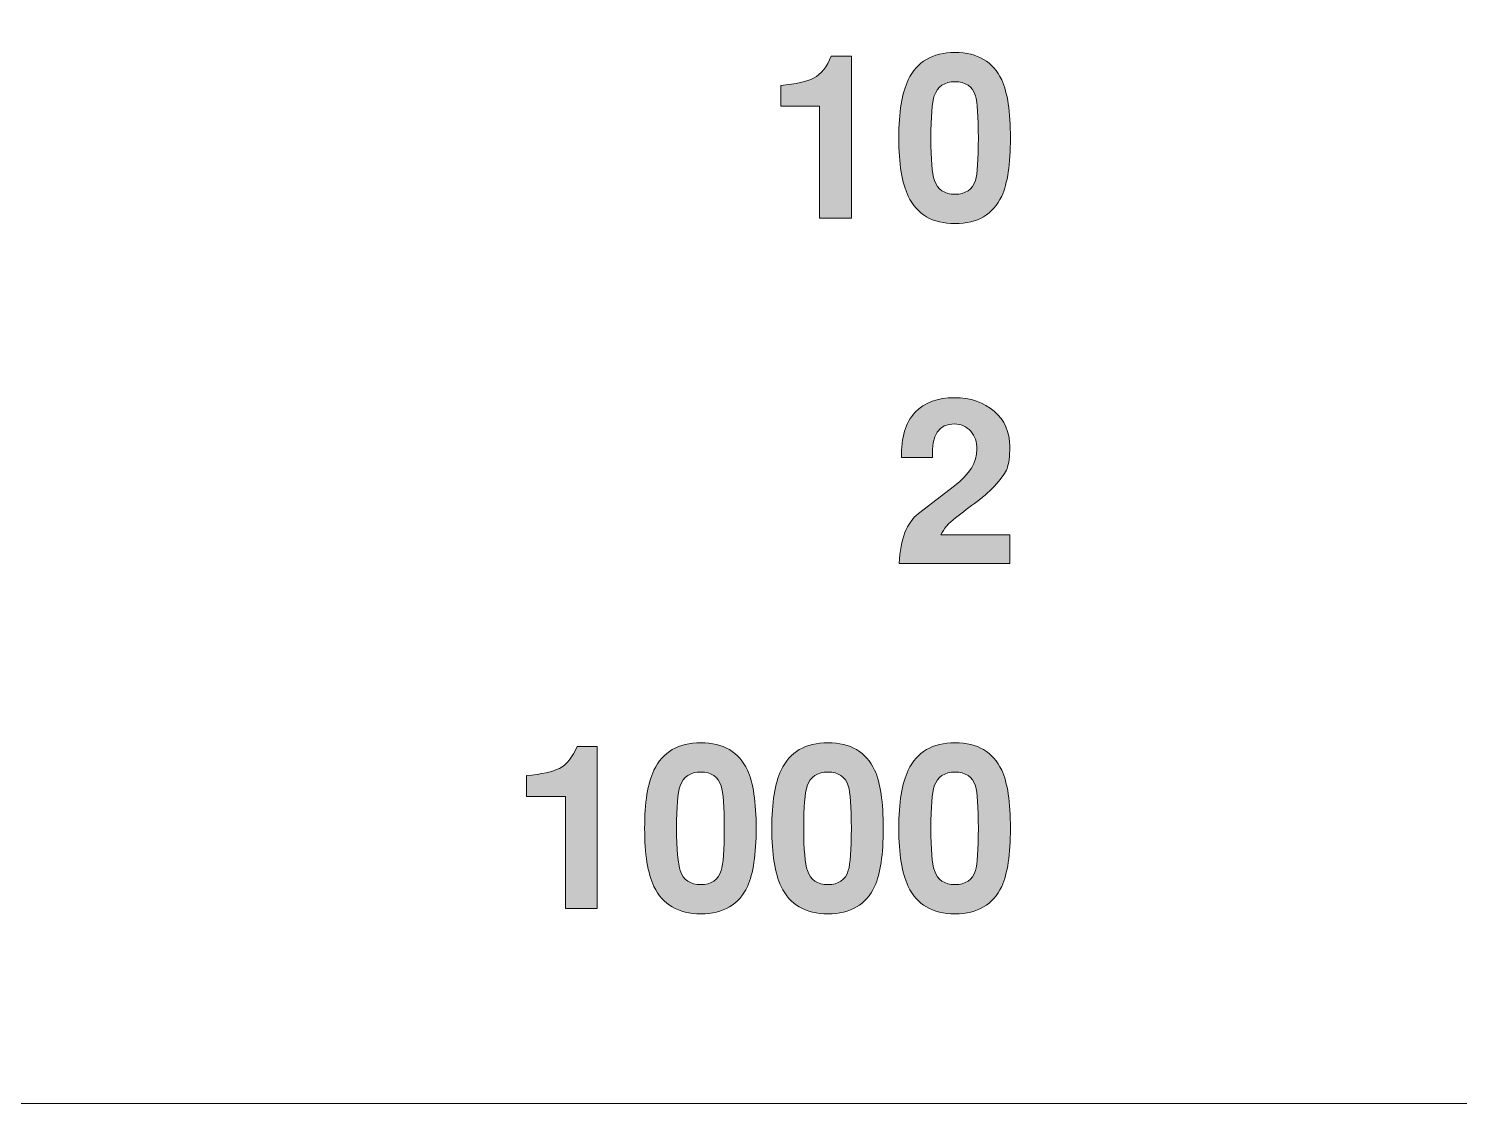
# Model space of a CAD drawing. Header units: inches. Extents: x 0.97 to 4.81, y -5.05 to -0.68.
# Drawn here: x 2.013 to 3.056, y -2.791 to -2.008 of the extents above; entities that cross this region are included whole.
import ezdxf

# ---------------------------------------------------------------- set-up
doc = ezdxf.new("R2010")
doc.units = ezdxf.units.IN
doc.header["$MEASUREMENT"] = 0
doc.layers.add('Layer 1', color=7, linetype='Continuous')

# ---------------------------------------------------------------- blocks, each defined once
blk = doc.blocks.new('block 3')
at = {"layer": 'Layer 1', "color": 7, "lineweight": 5, "true_color": 0xffffff}
blk.add_lwpolyline([(3.5495, -0.6803), (0.9695, -0.6803), (0.9695, -2.7914), (3.5495, -2.7914)], dxfattribs=at)
blk = doc.blocks.new('block 2')
at = {"layer": 'Layer 1'}
blk.add_blockref('block 3', (0, 0), dxfattribs=at)
blk = doc.blocks.new('block 20')
at = {"layer": 'Layer 1', "true_color": 0xed1f24}
h = blk.add_hatch(color=240, dxfattribs=at)
h.dxf.hatch_style = 2
edge = h.paths.add_edge_path()
edge.add_spline(control_points=[(2.6126, -2.1462), (2.6126, -2.1462), (2.5893, -2.1462), (2.5893, -2.1462), (2.5893, -2.1462), (2.5893, -2.0646), (2.5893, -2.0646), (2.5893, -2.0646), (2.561, -2.0646), (2.561, -2.0646), (2.561, -2.0646), (2.561, -2.0494), (2.561, -2.0494), (2.5722, -2.0483), (2.5802, -2.0465), (2.585, -2.0441), (2.5905, -2.0411), (2.5948, -2.0357), (2.5978, -2.0281), (2.5978, -2.0281), (2.6126, -2.0281), (2.6126, -2.0281), (2.6126, -2.0281), (2.6126, -2.1462), (2.6126, -2.1462)], knot_values=[0, 0, 0, 0, 1, 1, 1, 2, 2, 2, 3, 3, 3, 4, 4, 4, 5, 5, 5, 6, 6, 6, 7, 7, 7, 8, 8, 8, 8], degree=3, periodic=1)
h = blk.add_hatch(color=240, dxfattribs=at)
h.dxf.hatch_style = 2
edge = h.paths.add_edge_path()
edge.add_spline(control_points=[(2.7285, -2.0877), (2.7285, -2.1067), (2.7264, -2.1208), (2.7221, -2.1301), (2.7159, -2.1434), (2.7046, -2.1501), (2.6881, -2.1501), (2.6717, -2.1501), (2.6603, -2.1434), (2.654, -2.1301), (2.6494, -2.1206), (2.6471, -2.1065), (2.6471, -2.0877), (2.6471, -2.0689), (2.6494, -2.0548), (2.654, -2.0454), (2.6603, -2.0321), (2.6717, -2.0254), (2.6881, -2.0254), (2.7046, -2.0254), (2.7159, -2.0321), (2.7221, -2.0454), (2.7264, -2.0546), (2.7285, -2.0687), (2.7285, -2.0877)], knot_values=[0, 0, 0, 0, 1, 1, 1, 2, 2, 2, 3, 3, 3, 4, 4, 4, 5, 5, 5, 6, 6, 6, 7, 7, 7, 8, 8, 8, 8], degree=3, periodic=1)
edge = h.paths.add_edge_path()
edge.add_spline(control_points=[(2.7051, -2.0877), (2.7051, -2.0719), (2.7044, -2.0617), (2.703, -2.0569), (2.7007, -2.0501), (2.6958, -2.0467), (2.6881, -2.0467), (2.6804, -2.0467), (2.6753, -2.0501), (2.673, -2.0569), (2.6713, -2.0619), (2.6705, -2.0722), (2.6705, -2.0877), (2.6705, -2.1033), (2.6714, -2.1136), (2.6731, -2.1186), (2.6754, -2.1253), (2.6804, -2.1287), (2.6881, -2.1287), (2.6958, -2.1287), (2.7007, -2.1253), (2.703, -2.1186), (2.7044, -2.1138), (2.7051, -2.1035), (2.7051, -2.0877)], knot_values=[0, 0, 0, 0, 1, 1, 1, 2, 2, 2, 3, 3, 3, 4, 4, 4, 5, 5, 5, 6, 6, 6, 7, 7, 7, 8, 8, 8, 8], degree=3, periodic=1)
at = {"layer": 'Layer 1', "lineweight": 0}
for points in [[(2.6126, -2.1462), (2.6126, -2.1462), (2.5893, -2.1462), (2.5893, -2.1462), (2.5893, -2.1462), (2.5893, -2.0646), (2.5893, -2.0646), (2.5893, -2.0646), (2.561, -2.0646), (2.561, -2.0646), (2.561, -2.0646), (2.561, -2.0494), (2.561, -2.0494), (2.5722, -2.0483), (2.5802, -2.0465), (2.585, -2.0441), (2.5905, -2.0411), (2.5948, -2.0357), (2.5978, -2.0281), (2.5978, -2.0281), (2.6126, -2.0281), (2.6126, -2.0281), (2.6126, -2.0281), (2.6126, -2.1462), (2.6126, -2.1462)], [(2.7285, -2.0877), (2.7285, -2.1067), (2.7264, -2.1208), (2.7221, -2.1301), (2.7159, -2.1434), (2.7046, -2.1501), (2.6881, -2.1501), (2.6717, -2.1501), (2.6603, -2.1434), (2.654, -2.1301), (2.6494, -2.1206), (2.6471, -2.1065), (2.6471, -2.0877), (2.6471, -2.0689), (2.6494, -2.0548), (2.654, -2.0454), (2.6603, -2.0321), (2.6717, -2.0254), (2.6881, -2.0254), (2.7046, -2.0254), (2.7159, -2.0321), (2.7221, -2.0454), (2.7264, -2.0546), (2.7285, -2.0687), (2.7285, -2.0877)], [(2.7051, -2.0877), (2.7051, -2.0719), (2.7044, -2.0617), (2.703, -2.0569), (2.7007, -2.0501), (2.6958, -2.0467), (2.6881, -2.0467), (2.6804, -2.0467), (2.6753, -2.0501), (2.673, -2.0569), (2.6713, -2.0619), (2.6705, -2.0722), (2.6705, -2.0877), (2.6705, -2.1033), (2.6714, -2.1136), (2.6731, -2.1186), (2.6754, -2.1253), (2.6804, -2.1287), (2.6881, -2.1287), (2.6958, -2.1287), (2.7007, -2.1253), (2.703, -2.1186), (2.7044, -2.1138), (2.7051, -2.1035), (2.7051, -2.0877)]]:
    blk.add_open_spline(points, degree=3, knots=[0, 0, 0, 0, 1, 1, 1, 2, 2, 2, 3, 3, 3, 4, 4, 4, 5, 5, 5, 6, 6, 6, 7, 7, 7, 8, 8, 8, 8], dxfattribs=at)
blk = doc.blocks.new('block 22')
at = {"layer": 'Layer 1', "true_color": 0xed1f24}
h = blk.add_hatch(color=240, dxfattribs=at)
h.dxf.hatch_style = 2
edge = h.paths.add_edge_path()
edge.add_spline(control_points=[(2.728, -2.3125), (2.728, -2.3198), (2.7273, -2.3252), (2.726, -2.3288), (2.7249, -2.3316), (2.7223, -2.3352), (2.7183, -2.3398), (2.7143, -2.3443), (2.7096, -2.3486), (2.7042, -2.3526), (2.6988, -2.3566), (2.6936, -2.3606), (2.6885, -2.3645), (2.6833, -2.3685), (2.6798, -2.3726), (2.6778, -2.377), (2.6778, -2.377), (2.728, -2.377), (2.728, -2.377), (2.728, -2.377), (2.728, -2.3978), (2.728, -2.3978), (2.728, -2.3978), (2.6473, -2.3978), (2.6473, -2.3978), (2.6483, -2.38), (2.653, -2.3679), (2.6614, -2.3615), (2.6614, -2.3615), (2.6877, -2.3413), (2.6877, -2.3413), (2.6986, -2.3328), (2.7041, -2.324), (2.7041, -2.3146), (2.7041, -2.3093), (2.7026, -2.3049), (2.6995, -2.3014), (2.6964, -2.2979), (2.6924, -2.2961), (2.6877, -2.2961), (2.6763, -2.2961), (2.6709, -2.3042), (2.6716, -2.3205), (2.6716, -2.3205), (2.6491, -2.3205), (2.6491, -2.3205), (2.6487, -2.3061), (2.652, -2.2952), (2.6591, -2.2876), (2.6659, -2.2805), (2.6754, -2.277), (2.6875, -2.277), (2.6995, -2.277), (2.7092, -2.2803), (2.7167, -2.2869), (2.7242, -2.2935), (2.728, -2.302), (2.728, -2.3125)], knot_values=[0, 0, 0, 0, 1, 1, 1, 2, 2, 2, 3, 3, 3, 4, 4, 4, 5, 5, 5, 6, 6, 6, 7, 7, 7, 8, 8, 8, 9, 9, 9, 10, 10, 10, 11, 11, 11, 12, 12, 12, 13, 13, 13, 14, 14, 14, 15, 15, 15, 16, 16, 16, 17, 17, 17, 18, 18, 18, 19, 19, 19, 19], degree=3, periodic=1)
at = {"layer": 'Layer 1', "lineweight": 0}
blk.add_open_spline([(2.728, -2.3125), (2.728, -2.3198), (2.7273, -2.3252), (2.726, -2.3288), (2.7249, -2.3316), (2.7223, -2.3352), (2.7183, -2.3398), (2.7143, -2.3443), (2.7096, -2.3486), (2.7042, -2.3526), (2.6988, -2.3566), (2.6936, -2.3606), (2.6885, -2.3645), (2.6833, -2.3685), (2.6798, -2.3726), (2.6778, -2.377), (2.6778, -2.377), (2.728, -2.377), (2.728, -2.377), (2.728, -2.377), (2.728, -2.3978), (2.728, -2.3978), (2.728, -2.3978), (2.6473, -2.3978), (2.6473, -2.3978), (2.6483, -2.38), (2.653, -2.3679), (2.6614, -2.3615), (2.6614, -2.3615), (2.6877, -2.3413), (2.6877, -2.3413), (2.6986, -2.3328), (2.7041, -2.324), (2.7041, -2.3146), (2.7041, -2.3093), (2.7026, -2.3049), (2.6995, -2.3014), (2.6964, -2.2979), (2.6924, -2.2961), (2.6877, -2.2961), (2.6763, -2.2961), (2.6709, -2.3042), (2.6716, -2.3205), (2.6716, -2.3205), (2.6491, -2.3205), (2.6491, -2.3205), (2.6487, -2.3061), (2.652, -2.2952), (2.6591, -2.2876), (2.6659, -2.2805), (2.6754, -2.277), (2.6875, -2.277), (2.6995, -2.277), (2.7092, -2.2803), (2.7167, -2.2869), (2.7242, -2.2935), (2.728, -2.302), (2.728, -2.3125)], degree=3, knots=[0, 0, 0, 0, 1, 1, 1, 2, 2, 2, 3, 3, 3, 4, 4, 4, 5, 5, 5, 6, 6, 6, 7, 7, 7, 8, 8, 8, 9, 9, 9, 10, 10, 10, 11, 11, 11, 12, 12, 12, 13, 13, 13, 14, 14, 14, 15, 15, 15, 16, 16, 16, 17, 17, 17, 18, 18, 18, 19, 19, 19, 19], dxfattribs=at)
blk = doc.blocks.new('block 24')
at = {"layer": 'Layer 1', "true_color": 0xed1f24}
h = blk.add_hatch(color=240, dxfattribs=at)
h.dxf.hatch_style = 2
edge = h.paths.add_edge_path()
edge.add_spline(control_points=[(2.4273, -2.6494), (2.4273, -2.6494), (2.404, -2.6494), (2.404, -2.6494), (2.404, -2.6494), (2.404, -2.5677), (2.404, -2.5677), (2.404, -2.5677), (2.3756, -2.5677), (2.3756, -2.5677), (2.3756, -2.5677), (2.3756, -2.5525), (2.3756, -2.5525), (2.3868, -2.5514), (2.3948, -2.5496), (2.3996, -2.5472), (2.4052, -2.5442), (2.4095, -2.5389), (2.4125, -2.5312), (2.4125, -2.5312), (2.4273, -2.5312), (2.4273, -2.5312), (2.4273, -2.5312), (2.4273, -2.6494), (2.4273, -2.6494)], knot_values=[0, 0, 0, 0, 1, 1, 1, 2, 2, 2, 3, 3, 3, 4, 4, 4, 5, 5, 5, 6, 6, 6, 7, 7, 7, 8, 8, 8, 8], degree=3, periodic=1)
h = blk.add_hatch(color=240, dxfattribs=at)
h.dxf.hatch_style = 2
edge = h.paths.add_edge_path()
edge.add_spline(control_points=[(2.5431, -2.5909), (2.5431, -2.6098), (2.541, -2.624), (2.5368, -2.6332), (2.5306, -2.6465), (2.5192, -2.6532), (2.5028, -2.6532), (2.4863, -2.6532), (2.475, -2.6465), (2.4686, -2.6332), (2.4641, -2.6237), (2.4618, -2.6096), (2.4618, -2.5909), (2.4618, -2.5721), (2.4641, -2.558), (2.4686, -2.5485), (2.475, -2.5352), (2.4863, -2.5285), (2.5028, -2.5285), (2.5192, -2.5285), (2.5306, -2.5352), (2.5368, -2.5485), (2.541, -2.5577), (2.5431, -2.5719), (2.5431, -2.5909)], knot_values=[0, 0, 0, 0, 1, 1, 1, 2, 2, 2, 3, 3, 3, 4, 4, 4, 5, 5, 5, 6, 6, 6, 7, 7, 7, 8, 8, 8, 8], degree=3, periodic=1)
edge = h.paths.add_edge_path()
edge.add_spline(control_points=[(2.5198, -2.5909), (2.5198, -2.5751), (2.5191, -2.5648), (2.5176, -2.56), (2.5154, -2.5532), (2.5105, -2.5499), (2.5028, -2.5499), (2.495, -2.5499), (2.49, -2.5532), (2.4876, -2.56), (2.486, -2.565), (2.4851, -2.5753), (2.4851, -2.5909), (2.4851, -2.6064), (2.486, -2.6167), (2.4878, -2.6217), (2.49, -2.6285), (2.495, -2.6319), (2.5028, -2.6319), (2.5105, -2.6319), (2.5154, -2.6285), (2.5176, -2.6217), (2.5191, -2.6169), (2.5198, -2.6066), (2.5198, -2.5909)], knot_values=[0, 0, 0, 0, 1, 1, 1, 2, 2, 2, 3, 3, 3, 4, 4, 4, 5, 5, 5, 6, 6, 6, 7, 7, 7, 8, 8, 8, 8], degree=3, periodic=1)
h = blk.add_hatch(color=240, dxfattribs=at)
h.dxf.hatch_style = 2
edge = h.paths.add_edge_path()
edge.add_spline(control_points=[(2.6358, -2.5909), (2.6358, -2.6098), (2.6337, -2.624), (2.6295, -2.6332), (2.6232, -2.6465), (2.6119, -2.6532), (2.5955, -2.6532), (2.579, -2.6532), (2.5676, -2.6465), (2.5613, -2.6332), (2.5567, -2.6237), (2.5545, -2.6096), (2.5545, -2.5909), (2.5545, -2.5721), (2.5567, -2.558), (2.5613, -2.5485), (2.5676, -2.5352), (2.579, -2.5285), (2.5955, -2.5285), (2.6119, -2.5285), (2.6232, -2.5352), (2.6295, -2.5485), (2.6337, -2.5577), (2.6358, -2.5719), (2.6358, -2.5909)], knot_values=[0, 0, 0, 0, 1, 1, 1, 2, 2, 2, 3, 3, 3, 4, 4, 4, 5, 5, 5, 6, 6, 6, 7, 7, 7, 8, 8, 8, 8], degree=3, periodic=1)
edge = h.paths.add_edge_path()
edge.add_spline(control_points=[(2.6125, -2.5909), (2.6125, -2.5751), (2.6117, -2.5648), (2.6103, -2.56), (2.6081, -2.5532), (2.6031, -2.5499), (2.5955, -2.5499), (2.5877, -2.5499), (2.5826, -2.5532), (2.5803, -2.56), (2.5786, -2.565), (2.5778, -2.5753), (2.5778, -2.5909), (2.5778, -2.6064), (2.5787, -2.6167), (2.5805, -2.6217), (2.5827, -2.6285), (2.5877, -2.6319), (2.5955, -2.6319), (2.6031, -2.6319), (2.6081, -2.6285), (2.6103, -2.6217), (2.6117, -2.6169), (2.6125, -2.6066), (2.6125, -2.5909)], knot_values=[0, 0, 0, 0, 1, 1, 1, 2, 2, 2, 3, 3, 3, 4, 4, 4, 5, 5, 5, 6, 6, 6, 7, 7, 7, 8, 8, 8, 8], degree=3, periodic=1)
h = blk.add_hatch(color=240, dxfattribs=at)
h.dxf.hatch_style = 2
edge = h.paths.add_edge_path()
edge.add_spline(control_points=[(2.7285, -2.5909), (2.7285, -2.6098), (2.7264, -2.624), (2.7221, -2.6332), (2.7159, -2.6465), (2.7046, -2.6532), (2.6881, -2.6532), (2.6717, -2.6532), (2.6603, -2.6465), (2.654, -2.6332), (2.6494, -2.6237), (2.6471, -2.6096), (2.6471, -2.5909), (2.6471, -2.5721), (2.6494, -2.558), (2.654, -2.5485), (2.6603, -2.5352), (2.6717, -2.5285), (2.6881, -2.5285), (2.7046, -2.5285), (2.7159, -2.5352), (2.7221, -2.5485), (2.7264, -2.5577), (2.7285, -2.5719), (2.7285, -2.5909)], knot_values=[0, 0, 0, 0, 1, 1, 1, 2, 2, 2, 3, 3, 3, 4, 4, 4, 5, 5, 5, 6, 6, 6, 7, 7, 7, 8, 8, 8, 8], degree=3, periodic=1)
edge = h.paths.add_edge_path()
edge.add_spline(control_points=[(2.7051, -2.5909), (2.7051, -2.5751), (2.7044, -2.5648), (2.703, -2.56), (2.7007, -2.5532), (2.6958, -2.5499), (2.6881, -2.5499), (2.6804, -2.5499), (2.6753, -2.5532), (2.673, -2.56), (2.6713, -2.565), (2.6705, -2.5753), (2.6705, -2.5909), (2.6705, -2.6064), (2.6714, -2.6167), (2.6731, -2.6217), (2.6754, -2.6285), (2.6804, -2.6319), (2.6881, -2.6319), (2.6958, -2.6319), (2.7007, -2.6285), (2.703, -2.6217), (2.7044, -2.6169), (2.7051, -2.6066), (2.7051, -2.5909)], knot_values=[0, 0, 0, 0, 1, 1, 1, 2, 2, 2, 3, 3, 3, 4, 4, 4, 5, 5, 5, 6, 6, 6, 7, 7, 7, 8, 8, 8, 8], degree=3, periodic=1)
at = {"layer": 'Layer 1', "lineweight": 0}
for points in [[(2.4273, -2.6494), (2.4273, -2.6494), (2.404, -2.6494), (2.404, -2.6494), (2.404, -2.6494), (2.404, -2.5677), (2.404, -2.5677), (2.404, -2.5677), (2.3756, -2.5677), (2.3756, -2.5677), (2.3756, -2.5677), (2.3756, -2.5525), (2.3756, -2.5525), (2.3868, -2.5514), (2.3948, -2.5496), (2.3996, -2.5472), (2.4052, -2.5442), (2.4095, -2.5389), (2.4125, -2.5312), (2.4125, -2.5312), (2.4273, -2.5312), (2.4273, -2.5312), (2.4273, -2.5312), (2.4273, -2.6494), (2.4273, -2.6494)], [(2.5431, -2.5909), (2.5431, -2.6098), (2.541, -2.624), (2.5368, -2.6332), (2.5306, -2.6465), (2.5192, -2.6532), (2.5028, -2.6532), (2.4863, -2.6532), (2.475, -2.6465), (2.4686, -2.6332), (2.4641, -2.6237), (2.4618, -2.6096), (2.4618, -2.5909), (2.4618, -2.5721), (2.4641, -2.558), (2.4686, -2.5485), (2.475, -2.5352), (2.4863, -2.5285), (2.5028, -2.5285), (2.5192, -2.5285), (2.5306, -2.5352), (2.5368, -2.5485), (2.541, -2.5577), (2.5431, -2.5719), (2.5431, -2.5909)], [(2.6358, -2.5909), (2.6358, -2.6098), (2.6337, -2.624), (2.6295, -2.6332), (2.6232, -2.6465), (2.6119, -2.6532), (2.5955, -2.6532), (2.579, -2.6532), (2.5676, -2.6465), (2.5613, -2.6332), (2.5567, -2.6237), (2.5545, -2.6096), (2.5545, -2.5909), (2.5545, -2.5721), (2.5567, -2.558), (2.5613, -2.5485), (2.5676, -2.5352), (2.579, -2.5285), (2.5955, -2.5285), (2.6119, -2.5285), (2.6232, -2.5352), (2.6295, -2.5485), (2.6337, -2.5577), (2.6358, -2.5719), (2.6358, -2.5909)], [(2.7285, -2.5909), (2.7285, -2.6098), (2.7264, -2.624), (2.7221, -2.6332), (2.7159, -2.6465), (2.7046, -2.6532), (2.6881, -2.6532), (2.6717, -2.6532), (2.6603, -2.6465), (2.654, -2.6332), (2.6494, -2.6237), (2.6471, -2.6096), (2.6471, -2.5909), (2.6471, -2.5721), (2.6494, -2.558), (2.654, -2.5485), (2.6603, -2.5352), (2.6717, -2.5285), (2.6881, -2.5285), (2.7046, -2.5285), (2.7159, -2.5352), (2.7221, -2.5485), (2.7264, -2.5577), (2.7285, -2.5719), (2.7285, -2.5909)], [(2.5198, -2.5909), (2.5198, -2.5751), (2.5191, -2.5648), (2.5176, -2.56), (2.5154, -2.5532), (2.5105, -2.5499), (2.5028, -2.5499), (2.495, -2.5499), (2.49, -2.5532), (2.4876, -2.56), (2.486, -2.565), (2.4851, -2.5753), (2.4851, -2.5909), (2.4851, -2.6064), (2.486, -2.6167), (2.4878, -2.6217), (2.49, -2.6285), (2.495, -2.6319), (2.5028, -2.6319), (2.5105, -2.6319), (2.5154, -2.6285), (2.5176, -2.6217), (2.5191, -2.6169), (2.5198, -2.6066), (2.5198, -2.5909)], [(2.6125, -2.5909), (2.6125, -2.5751), (2.6117, -2.5648), (2.6103, -2.56), (2.6081, -2.5532), (2.6031, -2.5499), (2.5955, -2.5499), (2.5877, -2.5499), (2.5826, -2.5532), (2.5803, -2.56), (2.5786, -2.565), (2.5778, -2.5753), (2.5778, -2.5909), (2.5778, -2.6064), (2.5787, -2.6167), (2.5805, -2.6217), (2.5827, -2.6285), (2.5877, -2.6319), (2.5955, -2.6319), (2.6031, -2.6319), (2.6081, -2.6285), (2.6103, -2.6217), (2.6117, -2.6169), (2.6125, -2.6066), (2.6125, -2.5909)], [(2.7051, -2.5909), (2.7051, -2.5751), (2.7044, -2.5648), (2.703, -2.56), (2.7007, -2.5532), (2.6958, -2.5499), (2.6881, -2.5499), (2.6804, -2.5499), (2.6753, -2.5532), (2.673, -2.56), (2.6713, -2.565), (2.6705, -2.5753), (2.6705, -2.5909), (2.6705, -2.6064), (2.6714, -2.6167), (2.6731, -2.6217), (2.6754, -2.6285), (2.6804, -2.6319), (2.6881, -2.6319), (2.6958, -2.6319), (2.7007, -2.6285), (2.703, -2.6217), (2.7044, -2.6169), (2.7051, -2.6066), (2.7051, -2.5909)]]:
    blk.add_open_spline(points, degree=3, knots=[0, 0, 0, 0, 1, 1, 1, 2, 2, 2, 3, 3, 3, 4, 4, 4, 5, 5, 5, 6, 6, 6, 7, 7, 7, 8, 8, 8, 8], dxfattribs=at)

msp = doc.modelspace()

# ---------------------------------------------------------------- block references
at = {"layer": 'Layer 1'}
for name in ['block 2', 'block 20', 'block 22', 'block 24']:
    msp.add_blockref(name, (0, 0), dxfattribs=at)

doc.saveas('drawing.dxf')
